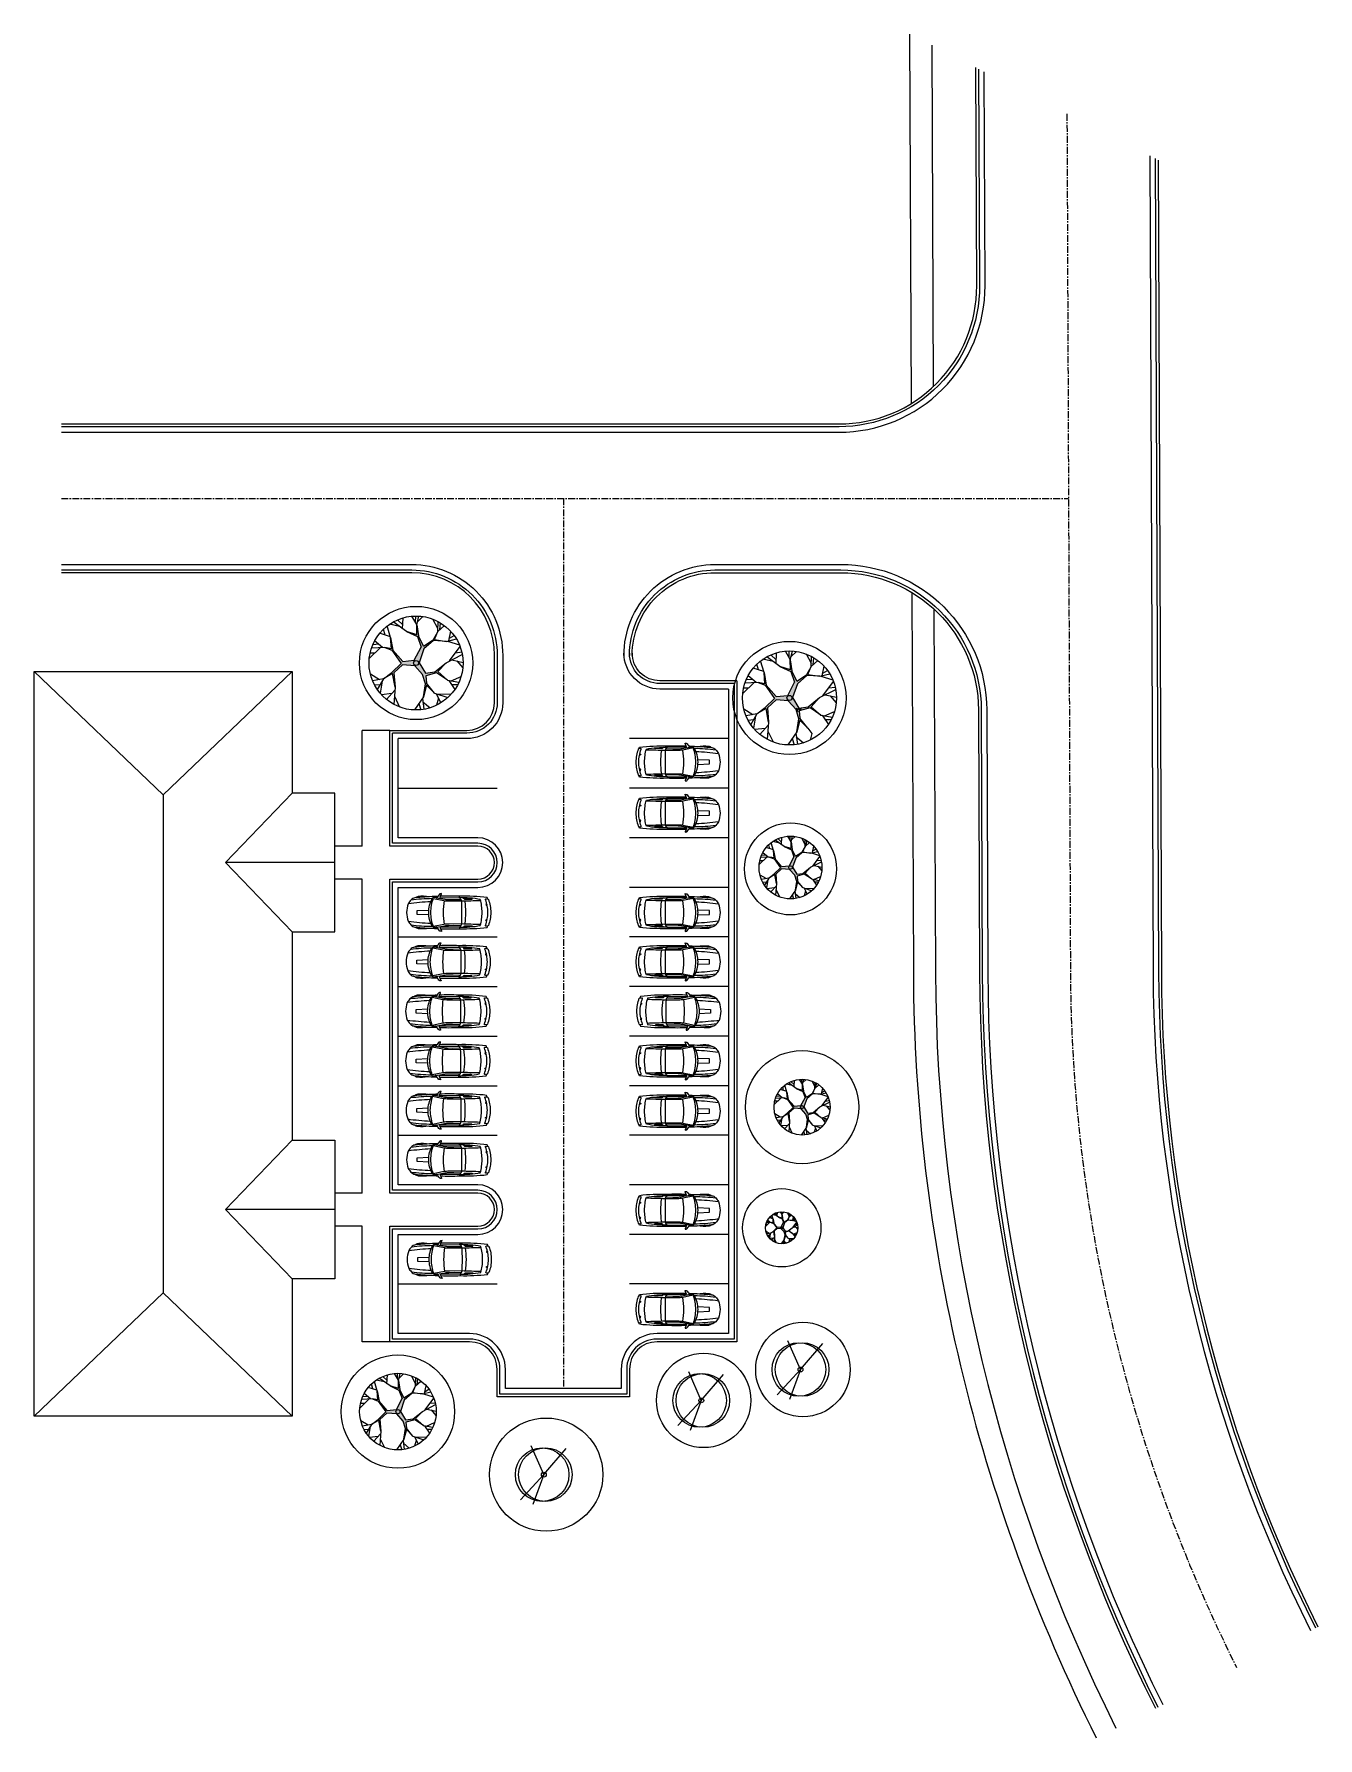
# Model space of a CAD drawing. Header units: feet. Extents: x 322 to 555, y 268 to 578.
import ezdxf

# ---------------------------------------------------------------- set-up
doc = ezdxf.new("R2010")
doc.units = ezdxf.units.FT
doc.header["$MEASUREMENT"] = 0
doc.linetypes.add('CENTER', pattern=[2, 1.25, -0.25, 0.25, -0.25])
for name, color, linetype in [('alt-tree', 7, 'Continuous'), ('p-bldg', 2, 'Continuous'), ('p-cg', 6, 'Continuous'), ('p-cl', 7, 'CENTER'), ('p-ep', 1, 'Continuous'), ('p-stripe', 7, 'Continuous'), ('p-trees', 3, 'Continuous'), ('p-walk', 6, 'Continuous')]:
    doc.layers.add(name, color=color, linetype=linetype)

# ---------------------------------------------------------------- blocks, each defined once
blk = doc.blocks.new('car')
for points in [[(-1.51, 2.56), (-1.56, 2.77), (-1.32, 3.36), (-1.28, 3.37), (-1.29, 3.43), (-1.48, 3.41, 0.209835), (-1.66, 3.31, 0.018922), (-2.11, 2.66, 2.522216)], [(-2.97, -2.51, -0.133686), (-3.63, 0, -0.133686), (-2.97, 2.51, 0.030848), (-6.84, 2.24, 0.059283), (-7.34, 1.58, 0.06592), (-7.64, 0, 0.06592), (-7.34, -1.58, 0.059283), (-6.84, -2.24, 0.030848), (-2.97, -2.51, 0.214937), (-2.56, -2.69), (-2.57, -2.89, 0.003343), (-1.94, -2.92)], [(-3.24, 1.95, 0.021273), (-7.34, 1.58)], [(-2.1, 2.68), (-2.21, 2.68, 0.031697), (-2.56, 2.69), (-2.57, 2.89, 0.019899), (-6.09, 2.65, 0.234921), (-6.84, 2.24)], [(-3.56, 2.85, 0.055015), (-5.52, 2.91, 0.100455), (-6.12, 2.65)], [(5.78, -2.19, -0.001739), (2.3, -2.09), (0.07, -2.1, 0.034291), (-0.87, -2.17), (-2.78, -2.56, -0.077013), (-3.23, 0, -0.077013), (-2.78, 2.56), (-0.87, 2.17, 0.034291), (0.07, 2.1), (2.3, 2.09, -0.001739), (5.78, 2.19)], [(-2.56, 2.69, 0.214937), (-2.97, 2.51)], [(-1.94, 2.92, 0.003343), (-2.57, 2.89)], [(-2.21, 2.68), (-0.67, 2.41, 0.02365), (-0.06, 2.34), (0.91, 2.33), (2.22, 2.38)], [(-1.54, 2.68), (1.92, 2.69), (1.96, 2.67, -0.219494), (2.3, 2.14, -0.008517), (2.33, 0, -0.008517), (2.3, -2.14, -0.219494), (1.96, -2.67), (1.92, -2.69), (-1.54, -2.68)], [(7.1, 2.4, 0.01214), (6.98, 2.71, 0.035412), (1.98, 2.94, 0.018203), (-1.49, 2.94)], [(-0.84, 2.17, 0.033447), (-1, 0, 0.033447), (-0.84, -2.17)], [(1.92, -2.69, 0.045054), (5.74, -2.37, 0.06692), (6.07, 0, 0.06692), (5.74, 2.37, 0.045054), (1.92, 2.69)], [(2.66, 2.68), (2.88, 2.46, 0.148691), (2.93, 2.43), (4.26, 2.44, 0.536975), (4.29, 2.48), (4.26, 2.52, 0.016396), (2.73, 2.61)], [(2.95, -2.11, 0.042807), (3.12, 0, 0.042807), (2.95, 2.11)], [(6.93, 1.52, -0.515579), (6.89, 1.44), (6.77, 1.44), (6.79, 1.3, -0.196129), (7.01, 1.18, 0.015598)], [(-7.34, -1.58, 0.021273), (-3.24, -1.95)], [(-6.84, -2.24, 0.234921), (-6.09, -2.65, 0.019899), (-2.57, -2.89)], [(-6.12, -2.65, 0.100455), (-5.52, -2.91, 0.055015), (-3.56, -2.85)], [(-2.56, -2.69, 0.031697), (-2.21, -2.68)], [(-2.1, -2.68), (-2.21, -2.68), (-0.67, -2.41, -0.02365), (-0.06, -2.34), (0.91, -2.33), (2.22, -2.38)], [(-1.51, -2.56), (-1.56, -2.77), (-1.32, -3.36), (-1.28, -3.37), (-1.29, -3.43), (-1.48, -3.41, -0.209835), (-1.66, -3.31, -0.018922), (-2.11, -2.66, -2.522216)], [(-1.49, -2.94, 0.018203), (1.98, -2.94)], [(1.96, -2.69), (1.98, -2.94, 0.035412), (6.98, -2.71, 0.01214), (7.1, -2.4)], [(2.66, -2.68), (2.88, -2.46, -0.148691), (2.93, -2.43), (4.26, -2.44, -0.536975), (4.29, -2.48), (4.26, -2.52, -0.016396), (2.73, -2.61)], [(6.93, -1.52, 0.515579), (6.89, -1.44), (6.77, -1.44), (6.79, -1.3, 0.196129), (7.01, -1.18, -0.015598)]]:
    blk.add_lwpolyline(points, format="xyb")
for points in [[(-3.61, -0.44), (-5.7, -0.34), (-5.7, 0), (-5.7, 0.34), (-3.61, 0.44)], [(1.96, 2.69), (1.98, 2.94)]]:
    blk.add_lwpolyline(points)
blk.add_lwpolyline([(7.64, 0, -0.086772), (7.22, -2.36, -0.26403), (7.16, -2.4), (6.81, -2.47, -0.586312), (6.68, -2.32, 0.088585), (7.12, 0, 0.088585), (6.68, 2.32, -0.586312), (6.81, 2.47), (7.16, 2.4, -0.26403), (7.22, 2.36, -0.086772)], format="xyb", close=True)
blk = doc.blocks.new('Ornamental Tree')
at = {"layer": 'alt-tree'}
for q in [(-0.234, 0.536), (0.418, 0.487), (-0.435, -0.471), (-0.204, -0.56)]:
    blk.add_line((0, 0), q, dxfattribs=at)
for centre, radius in [((-0.03, 0), 0.5), ((0.03, 0), 0.5), ((0, 0), 0.0453)]:
    blk.add_circle(centre, radius, dxfattribs=at)

msp = doc.modelspace()

# ---------------------------------------------------------------- hatches: boundary and pattern name
for points in [[(391.47, 462.88), (392.9, 461.27), (393.42, 459.62), (393.05, 457.26), (393.62, 459.37), (395.04, 457.92), (393.6, 459.69), (393.47, 461.04), (395.44, 461.58), (397.42, 460.28), (395.65, 461.81), (397.18, 463.44), (395.09, 461.76), (393.44, 461.54), (392.28, 463.44), (393.14, 465.94), (394.88, 467.46), (397.21, 467.31), (395.06, 467.65), (395.66, 469.11), (394.81, 467.59), (393.04, 466.43), (392.13, 468.29), (391.84, 470.33), (391.86, 468.51), (389.96, 469.09), (391.95, 468.19), (392.64, 466.27), (391.39, 463.87), (389.3, 463.65), (387.51, 465.7), (387.1, 467.99), (387.25, 465.98), (386.04, 466.22), (387.31, 465.73), (389.02, 463.29), (387.31, 461.64), (385.81, 460.48), (387.46, 461.45), (387.91, 459), (387.7, 461.6), (389.27, 463.05)], [(459.24, 456.53), (460.67, 454.92), (461.19, 453.26), (460.82, 450.91), (461.39, 453.01), (462.81, 451.57), (461.37, 453.34), (461.24, 454.69), (463.21, 455.22), (465.19, 453.93), (463.42, 455.45), (464.95, 457.09), (462.86, 455.41), (461.21, 455.19), (460.05, 457.09), (460.91, 459.58), (462.65, 461.1), (464.98, 460.96), (462.83, 461.3), (463.43, 462.75), (462.58, 461.23), (460.81, 460.08), (459.9, 461.94), (459.61, 463.97), (459.64, 462.16), (457.74, 462.73), (459.72, 461.84), (460.41, 459.91), (459.16, 457.51), (457.07, 457.29), (455.28, 459.34), (454.87, 461.64), (455.02, 459.62), (453.81, 459.86), (455.08, 459.38), (456.79, 456.94), (455.08, 455.29), (453.58, 454.13), (455.23, 455.1), (455.68, 452.65), (455.47, 455.25), (457.04, 456.69)], [(459.51, 425.92), (460.47, 424.85), (460.81, 423.74), (460.57, 422.17), (460.95, 423.57), (461.89, 422.61), (460.93, 423.79), (460.85, 424.69), (462.16, 425.05), (463.49, 424.18), (462.3, 425.2), (463.32, 426.29), (461.93, 425.17), (460.82, 425.03), (460.05, 426.3), (460.63, 427.96), (461.79, 428.98), (463.34, 428.88), (461.91, 429.11), (462.31, 430.08), (461.74, 429.06), (460.56, 428.29), (459.95, 429.53), (459.76, 430.89), (459.77, 429.68), (458.51, 430.07), (459.83, 429.47), (460.29, 428.18), (459.46, 426.58), (458.06, 426.43), (456.87, 427.8), (456.59, 429.33), (456.69, 427.99), (455.88, 428.15), (456.73, 427.82), (457.87, 426.19), (456.73, 425.09), (455.73, 424.32), (456.84, 424.96), (457.13, 423.33), (456.99, 425.06), (458.04, 426.03)], [(461.62, 382.45), (462.47, 381.49), (462.77, 380.51), (462.56, 379.1), (462.9, 380.36), (463.74, 379.5), (462.88, 380.55), (462.81, 381.36), (463.98, 381.67), (465.16, 380.9), (464.1, 381.81), (465.01, 382.78), (463.77, 381.78), (462.78, 381.65), (462.1, 382.78), (462.61, 384.27), (463.64, 385.17), (465.03, 385.09), (463.75, 385.29), (464.11, 386.15), (463.6, 385.25), (462.55, 384.56), (462.01, 385.67), (461.84, 386.88), (461.85, 385.8), (460.72, 386.14), (461.9, 385.61), (462.31, 384.46), (461.57, 383.04), (460.33, 382.9), (459.26, 384.12), (459.01, 385.49), (459.1, 384.29), (458.39, 384.43), (459.14, 384.14), (460.16, 382.69), (459.14, 381.71), (458.25, 381.02), (459.23, 381.6), (459.5, 380.14), (459.37, 381.69), (460.31, 382.55)], [(458, 360.68), (458.49, 360.13), (458.67, 359.56), (458.54, 358.75), (458.74, 359.47), (459.22, 358.98), (458.73, 359.59), (458.68, 360.05), (459.36, 360.23), (460.04, 359.79), (459.43, 360.31), (459.95, 360.87), (459.24, 360.29), (458.67, 360.22), (458.28, 360.87), (458.57, 361.72), (459.17, 362.24), (459.96, 362.19), (459.23, 362.31), (459.43, 362.81), (459.14, 362.29), (458.54, 361.89), (458.22, 362.53), (458.13, 363.23), (458.13, 362.6), (457.48, 362.8), (458.16, 362.49), (458.4, 361.84), (457.97, 361.01), (457.26, 360.94), (456.64, 361.64), (456.5, 362.43), (456.55, 361.74), (456.14, 361.82), (456.58, 361.65), (457.16, 360.82), (456.58, 360.25), (456.06, 359.86), (456.63, 360.19), (456.78, 359.35), (456.71, 360.24), (457.25, 360.73)], [(388.22, 327.07), (389.38, 325.76), (389.8, 324.41), (389.51, 322.49), (389.97, 324.21), (391.13, 323.03), (389.95, 324.47), (389.85, 325.58), (391.46, 326.01), (393.07, 324.95), (391.63, 326.2), (392.87, 327.53), (391.17, 326.16), (389.82, 325.98), (388.87, 327.53), (389.58, 329.56), (391, 330.8), (392.89, 330.68), (391.14, 330.96), (391.63, 332.14), (390.93, 330.91), (389.49, 329.97), (388.75, 331.48), (388.52, 333.14), (388.54, 331.66), (386.99, 332.13), (388.61, 331.4), (389.17, 329.83), (388.15, 327.88), (386.45, 327.7), (384.99, 329.36), (384.65, 331.24), (384.78, 329.59), (383.79, 329.79), (384.83, 329.39), (386.22, 327.41), (384.83, 326.06), (383.61, 325.12), (384.95, 325.91), (385.32, 323.91), (385.14, 326.03), (386.42, 327.21)]]:
    msp.add_hatch(color=256).paths.add_polyline_path(points)

# ---------------------------------------------------------------- linework, layer by layer
for p, q in [((386.09, 468.46), (385.8, 469.54)), ((397.41, 467.37), (399.59, 466.66)), ((397.76, 467.9), (398.62, 468.39)), ((385.28, 466.17), (383.22, 464.17)), ((384.25, 465.18), (383.37, 465.18)), ((384.95, 466.77), (383.84, 466.66)), ((391.39, 463.87), (392.64, 466.27)), ((393.14, 465.94), (392.28, 463.44)), ((397.78, 463.75), (399.7, 466.38)), ((398.87, 465.24), (400.01, 465.38)), ((385.06, 460.35), (383.43, 461.34)), ((391.47, 462.88), (389.27, 463.05)), ((389.3, 463.65), (391.39, 463.87)), ((392.9, 461.27), (391.47, 462.88)), ((392.28, 463.44), (393.44, 461.54)), ((398.07, 460.15), (399.89, 460.94)), ((399.09, 463.75), (400.2, 462.49)), ((453.86, 462.11), (453.58, 463.19)), ((465.18, 461.01), (467.36, 460.3)), ((465.54, 461.54), (466.4, 462.03)), ((385.17, 459.42), (384.21, 459.33)), ((385.57, 460.08), (385.19, 457.89)), ((387.3, 457.82), (385.41, 457.63)), ((395.65, 457.72), (398.16, 457.8)), ((398.15, 459.5), (399.31, 459.49)), ((453.05, 459.82), (450.99, 457.82)), ((452.02, 458.82), (451.14, 458.83)), ((452.72, 460.41), (451.61, 460.31)), ((459.16, 457.51), (460.41, 459.91)), ((460.91, 459.58), (460.05, 457.09)), ((465.55, 457.39), (467.47, 460.03)), ((466.64, 458.89), (467.78, 459.02)), ((387.78, 457.35), (388.73, 455.39)), ((392.2, 456.01), (392.55, 454.89)), ((392.95, 456.34), (394.26, 455.24)), ((395.79, 456.97), (395.44, 455.71)), ((452.83, 453.99), (451.2, 454.99)), ((459.24, 456.53), (457.04, 456.69)), ((457.07, 457.29), (459.16, 457.51)), ((460.67, 454.92), (459.24, 456.53)), ((460.05, 457.09), (461.21, 455.19)), ((460.83, 455.09), (461.69, 455.12)), ((466.86, 457.4), (467.97, 456.14)), ((452.94, 453.06), (451.98, 452.97)), ((453.34, 453.73), (452.96, 451.53)), ((465.84, 453.8), (467.66, 454.59)), ((465.92, 453.15), (467.08, 453.13)), ((455.08, 451.47), (453.18, 451.28)), ((455.55, 450.99), (456.5, 449.04)), ((459.97, 449.65), (460.32, 448.54)), ((460.72, 449.98), (462.03, 448.89)), ((462.81, 451.57), (463.56, 450.61)), ((463.56, 450.61), (463.21, 449.35)), ((455.92, 429.65), (455.73, 430.37)), ((455.37, 428.12), (454, 426.78)), ((454.69, 427.45), (454.1, 427.46)), ((455.16, 428.52), (454.41, 428.45)), ((459.46, 426.58), (460.29, 428.18)), ((460.63, 427.96), (460.05, 426.3)), ((463.48, 428.92), (464.94, 428.44)), ((463.72, 429.27), (464.29, 429.6)), ((463.72, 426.5), (465.01, 428.26)), ((464.45, 427.5), (465.22, 427.59)), ((455.23, 424.23), (454.14, 424.89)), ((455.57, 424.05), (455.31, 422.58)), ((459.51, 425.92), (458.04, 426.03)), ((458.06, 426.43), (459.46, 426.58)), ((460.47, 424.85), (459.51, 425.92)), ((460.05, 426.3), (460.82, 425.03)), ((463.92, 424.1), (465.13, 424.63)), ((464.6, 426.5), (465.34, 425.66)), ((455.31, 423.61), (454.66, 423.55)), ((456.73, 422.54), (455.46, 422.41)), ((457.05, 422.22), (457.68, 420.92)), ((460, 421.33), (460.23, 420.58)), ((460.5, 421.55), (461.38, 420.82)), ((462.4, 421.97), (462.16, 421.13)), ((462.3, 422.47), (463.98, 422.53)), ((463.97, 423.66), (464.75, 423.65)), ((457.93, 384.41), (456.71, 383.22)), ((457.32, 383.81), (456.8, 383.82)), ((457.74, 384.76), (457.07, 384.7)), ((458.42, 385.77), (458.25, 386.41)), ((461.57, 383.04), (462.31, 384.46)), ((462.61, 384.27), (462.1, 382.78)), ((465.15, 385.12), (466.45, 384.7)), ((465.36, 385.43), (465.87, 385.72)), ((465.37, 382.96), (466.51, 384.53)), ((466.02, 383.85), (466.7, 383.93)), ((457.8, 380.94), (456.83, 381.53)), ((458.11, 380.78), (457.88, 379.48)), ((461.62, 382.45), (460.31, 382.55)), ((460.33, 382.9), (461.57, 383.04)), ((462.47, 381.49), (461.62, 382.45)), ((462.1, 382.78), (462.78, 381.65)), ((465.54, 380.83), (466.62, 381.3)), ((466.15, 382.97), (466.81, 382.22)), ((457.87, 380.39), (457.29, 380.34)), ((459.14, 379.44), (458.01, 379.33)), ((459.42, 379.16), (459.98, 377.99)), ((462.05, 378.36), (462.26, 377.7)), ((462.5, 378.55), (463.28, 377.9)), ((464.19, 378.93), (463.98, 378.18)), ((464.1, 379.38), (465.6, 379.43)), ((465.59, 380.44), (466.28, 380.43)), ((455.77, 362.01), (455.39, 361.97)), ((456.16, 362.59), (456.06, 362.96)), ((460.03, 362.21), (460.78, 361.97)), ((460.15, 362.39), (460.45, 362.56)), ((455.88, 361.8), (455.17, 361.12)), ((455.53, 361.46), (455.23, 361.47)), ((455.8, 359.81), (455.25, 360.15)), ((455.84, 359.49), (455.51, 359.46)), ((455.98, 359.72), (455.85, 358.97)), ((456.57, 358.95), (455.92, 358.88)), ((458, 360.68), (457.25, 360.73)), ((457.26, 360.94), (457.97, 361.01)), ((457.97, 361.01), (458.4, 361.84)), ((458.49, 360.13), (458, 360.68)), ((458.57, 361.72), (458.28, 360.87)), ((458.28, 360.87), (458.67, 360.22)), ((459.43, 358.91), (460.29, 358.94)), ((460.16, 360.97), (460.82, 361.88)), ((460.26, 359.74), (460.88, 360.01)), ((460.29, 359.52), (460.68, 359.51)), ((460.53, 361.48), (460.92, 361.53)), ((460.61, 360.98), (460.99, 360.54)), ((456.74, 358.78), (457.06, 358.11)), ((458.25, 358.32), (458.37, 357.94)), ((458.51, 358.44), (458.96, 358.06)), ((459.48, 358.65), (459.36, 358.22)), ((383.84, 331.62), (383.6, 332.5)), ((393.35, 331.16), (394.05, 331.56)), ((383.17, 329.75), (381.49, 328.12)), ((382.34, 328.94), (381.62, 328.95)), ((382.91, 330.24), (382, 330.15)), ((386.45, 327.7), (388.15, 327.88)), ((388.15, 327.88), (389.17, 329.83)), ((389.58, 329.56), (388.87, 327.53)), ((393.06, 330.73), (394.84, 330.15)), ((393.36, 327.78), (394.92, 329.93)), ((394.24, 328.99), (395.18, 329.1)), ((382.99, 325.01), (381.67, 325.82)), ((383.41, 324.79), (383.1, 323)), ((388.22, 327.07), (386.42, 327.21)), ((389.38, 325.76), (388.22, 327.07)), ((388.87, 327.53), (389.82, 325.98)), ((393.6, 324.85), (395.08, 325.49)), ((394.43, 327.78), (395.33, 326.75)), ((383.09, 324.25), (382.3, 324.18)), ((384.82, 322.95), (383.28, 322.79)), ((385.21, 322.56), (385.98, 320.97)), ((389.42, 321.74), (390.49, 320.85)), ((391.74, 322.25), (391.45, 321.23)), ((391.62, 322.86), (393.67, 322.93)), ((393.66, 324.32), (394.61, 324.3)), ((388.81, 321.47), (389.1, 320.56))]:
    msp.add_line(p, q)
for points in [[(388.73, 470), (386.88, 470.42)], [(389.96, 469.09), (387.58, 470.85)], [(389.31, 470.28), (388.33, 471.22)], [(389.27, 469.6), (389.38, 471.59)], [(391.85, 470.36), (390.97, 471.88)], [(391.63, 470.74), (391.65, 471.92)], [(391.84, 470.33), (392.24, 471.9)], [(391.86, 468.51), (391.84, 470.33), (392.13, 468.29)], [(391.98, 470.87), (392.97, 471.82)], [(395.68, 469.62), (394.78, 471.35)], [(395.66, 469.11), (395.71, 470.92)], [(395.66, 469.11), (396.85, 470.2)], [(396.02, 469.43), (396.14, 470.68)], [(385.64, 466.19), (384.19, 467.41)], [(387.05, 468.16), (385.1, 468.78)], [(387.1, 467.99), (386.47, 470.11)], [(387.25, 465.98), (387.1, 467.99), (387.51, 465.7)], [(391.86, 468.51), (389.96, 469.09), (391.95, 468.19)], [(391.95, 468.19), (392.64, 466.27)], [(393.04, 466.43), (392.13, 468.29)], [(393.04, 466.43), (394.81, 467.59)], [(394.88, 467.46), (393.14, 465.94)], [(395.06, 467.65), (395.66, 469.11), (394.81, 467.59)], [(395.06, 467.65), (397.21, 467.31), (394.88, 467.46)], [(397.21, 467.31), (399.03, 467.78)], [(397.67, 467.43), (398.01, 469.14)], [(386.04, 466.22), (383.61, 466.07)], [(387.25, 465.98), (386.04, 466.22), (387.31, 465.73)], [(387.31, 465.73), (389.02, 463.29)], [(389.3, 463.65), (387.51, 465.7)], [(397.18, 463.44), (400.1, 464.94)], [(456.5, 463.65), (454.65, 464.06)], [(457.74, 462.73), (455.35, 464.49)], [(457.08, 463.93), (456.1, 464.86)], [(457.04, 463.25), (457.15, 465.24)], [(459.62, 464.01), (458.74, 465.53)], [(459.4, 464.39), (459.42, 465.56)], [(459.61, 463.97), (460.01, 465.55)], [(459.64, 462.16), (459.61, 463.97), (459.9, 461.94)], [(459.75, 464.51), (460.74, 465.47)], [(463.45, 463.27), (462.55, 464.99)], [(463.43, 462.75), (463.48, 464.57)], [(463.79, 463.08), (463.91, 464.33)], [(387.7, 461.6), (387.91, 459), (387.46, 461.45), (385.81, 460.48), (387.31, 461.64)], [(387.31, 461.64), (389.02, 463.29)], [(389.27, 463.05), (387.7, 461.6)], [(393.42, 459.62), (392.9, 461.27)], [(393.44, 461.54), (395.09, 461.76)], [(395.44, 461.58), (393.47, 461.04)], [(393.47, 461.04), (393.6, 459.69)], [(395.09, 461.76), (397.18, 463.44), (395.65, 461.81), (397.42, 460.28), (395.44, 461.58)], [(398.18, 463.95), (400.24, 463.5)], [(453.41, 459.84), (451.96, 461.05)], [(454.82, 461.81), (452.87, 462.42)], [(454.87, 461.64), (454.24, 463.76)], [(455.02, 459.62), (454.87, 461.64), (455.28, 459.34)], [(459.64, 462.16), (457.74, 462.73), (459.72, 461.84)], [(459.72, 461.84), (460.41, 459.91)], [(460.81, 460.08), (459.9, 461.94)], [(460.81, 460.08), (462.58, 461.23)], [(462.65, 461.1), (460.91, 459.58)], [(462.83, 461.3), (463.43, 462.75), (462.58, 461.23)], [(462.83, 461.3), (464.98, 460.96), (462.65, 461.1)], [(463.43, 462.75), (464.62, 463.85)], [(464.98, 460.96), (466.8, 461.43)], [(465.44, 461.08), (465.78, 462.79)], [(385.81, 460.48), (383.83, 460.12)], [(385.81, 460.48), (384.67, 458.57)], [(387.87, 458.43), (386.33, 456.76)], [(387.91, 459), (387.67, 455.87)], [(393.62, 459.37), (393.05, 457.26), (393.42, 459.62)], [(393.62, 459.37), (395.04, 457.92), (393.6, 459.69)], [(395.04, 457.92), (397.48, 457.09)], [(395.38, 457.81), (396.21, 456.13)], [(397.42, 460.28), (399.49, 459.88)], [(397.66, 460.23), (398.77, 458.59)], [(453.81, 459.86), (451.38, 459.72)], [(455.02, 459.62), (453.81, 459.86), (455.08, 459.38)], [(455.08, 459.38), (456.79, 456.94)], [(457.07, 457.29), (455.28, 459.34)], [(464.95, 457.09), (467.87, 458.59)], [(393.05, 457.26), (391.43, 454.86)], [(392.86, 456.98), (393.14, 454.97)], [(455.47, 455.25), (455.68, 452.65), (455.23, 455.1), (453.58, 454.13), (455.08, 455.29)], [(455.08, 455.29), (456.79, 456.94)], [(457.04, 456.69), (455.47, 455.25)], [(460.62, 455.16), (461.46, 454.88)], [(461.19, 453.26), (460.67, 454.92)], [(460.74, 455.12), (461.02, 454.55)], [(461.21, 455.19), (462.86, 455.41)], [(463.21, 455.22), (461.24, 454.69)], [(461.24, 454.69), (461.37, 453.34)], [(462.86, 455.41), (464.95, 457.09), (463.42, 455.45), (465.19, 453.93), (463.21, 455.22)], [(465.95, 457.6), (468.02, 457.15)], [(453.58, 454.13), (451.6, 453.77)], [(453.58, 454.13), (452.44, 452.21)], [(455.64, 452.08), (454.1, 450.41)], [(455.68, 452.65), (455.44, 449.52)], [(461.39, 453.01), (460.82, 450.91), (461.19, 453.26)], [(461.39, 453.01), (462.81, 451.57), (461.37, 453.34)], [(465.19, 453.93), (467.26, 453.53)], [(465.43, 453.88), (466.54, 452.23)], [(460.82, 450.91), (459.2, 448.5)], [(460.63, 450.63), (460.91, 448.62)], [(456.59, 429.33), (456.17, 430.75)], [(457.68, 430.68), (456.45, 430.95)], [(458.51, 430.07), (456.91, 431.24)], [(458.06, 430.87), (457.41, 431.49)], [(458.04, 430.41), (458.11, 431.74)], [(459.77, 429.68), (458.51, 430.07), (459.83, 429.47)], [(459.76, 430.92), (459.17, 431.93)], [(459.62, 431.17), (459.63, 431.96)], [(459.76, 430.89), (460.02, 431.95)], [(459.77, 429.68), (459.76, 430.89), (459.95, 429.53)], [(459.85, 431.25), (460.52, 431.89)], [(462.32, 430.42), (461.72, 431.58)], [(461.91, 429.11), (462.31, 430.08), (461.74, 429.06)], [(462.31, 430.08), (462.34, 431.29)], [(462.31, 430.08), (463.1, 430.81)], [(462.55, 430.3), (462.63, 431.13)], [(463.65, 428.96), (463.88, 430.1)], [(455.88, 428.15), (454.26, 428.05)], [(455.62, 428.13), (454.65, 428.94)], [(456.56, 429.45), (455.26, 429.86)], [(456.69, 427.99), (455.88, 428.15), (456.73, 427.82)], [(456.69, 427.99), (456.59, 429.33), (456.87, 427.8)], [(456.73, 427.82), (457.87, 426.19)], [(458.06, 426.43), (456.87, 427.8)], [(459.83, 429.47), (460.29, 428.18)], [(460.56, 428.29), (459.95, 429.53)], [(460.56, 428.29), (461.74, 429.06)], [(461.79, 428.98), (460.63, 427.96)], [(461.91, 429.11), (463.34, 428.88), (461.79, 428.98)], [(463.32, 426.29), (465.28, 427.3)], [(463.34, 428.88), (464.56, 429.19)], [(455.73, 424.32), (454.41, 424.08)], [(455.73, 424.32), (454.97, 423.04)], [(456.99, 425.06), (457.13, 423.33), (456.84, 424.96), (455.73, 424.32), (456.73, 425.09)], [(456.73, 425.09), (457.87, 426.19)], [(458.04, 426.03), (456.99, 425.06)], [(460.81, 423.74), (460.47, 424.85)], [(460.82, 425.03), (461.93, 425.17)], [(462.16, 425.05), (460.85, 424.69)], [(460.85, 424.69), (460.93, 423.79)], [(460.95, 423.57), (461.89, 422.61), (460.93, 423.79)], [(461.93, 425.17), (463.32, 426.29), (462.3, 425.2), (463.49, 424.18), (462.16, 425.05)], [(463.49, 424.18), (464.87, 423.92)], [(463.64, 424.15), (464.39, 423.05)], [(463.99, 426.64), (465.37, 426.33)], [(457.1, 422.95), (456.08, 421.83)], [(457.13, 423.33), (456.97, 421.24)], [(460.57, 422.17), (459.48, 420.56)], [(460.44, 421.98), (460.62, 420.64)], [(460.95, 423.57), (460.57, 422.17), (460.81, 423.74)], [(461.89, 422.61), (463.52, 422.05)], [(462.12, 422.53), (462.67, 421.41)], [(459.01, 385.49), (458.64, 386.75)], [(459.98, 386.68), (458.89, 386.93)], [(460.72, 386.14), (459.3, 387.19)], [(460.33, 386.85), (459.75, 387.41)], [(460.31, 386.45), (460.37, 387.63)], [(461.84, 386.9), (461.32, 387.8)], [(461.71, 387.12), (461.72, 387.82)], [(461.84, 386.88), (462.07, 387.81)], [(461.85, 385.8), (461.84, 386.88), (462.01, 385.67)], [(461.92, 387.2), (462.51, 387.77)], [(464.12, 386.46), (463.58, 387.49)], [(464.11, 386.15), (464.14, 387.23)], [(464.11, 386.15), (464.81, 386.8)], [(464.32, 386.35), (464.39, 387.09)], [(458.39, 384.43), (456.94, 384.35)], [(458.15, 384.42), (457.28, 385.14)], [(458.98, 385.59), (457.83, 385.96)], [(459.1, 384.29), (458.39, 384.43), (459.14, 384.14)], [(459.1, 384.29), (459.01, 385.49), (459.26, 384.12)], [(459.14, 384.14), (460.16, 382.69)], [(460.33, 382.9), (459.26, 384.12)], [(461.85, 385.8), (460.72, 386.14), (461.9, 385.61)], [(461.9, 385.61), (462.31, 384.46)], [(462.55, 384.56), (462.01, 385.67)], [(462.55, 384.56), (463.6, 385.25)], [(463.64, 385.17), (462.61, 384.27)], [(463.75, 385.29), (464.11, 386.15), (463.6, 385.25)], [(463.75, 385.29), (465.03, 385.09), (463.64, 385.17)], [(465.01, 382.78), (466.75, 383.67)], [(465.03, 385.09), (466.11, 385.36)], [(465.31, 385.16), (465.51, 386.17)], [(458.25, 381.02), (457.07, 380.81)], [(458.25, 381.02), (457.57, 379.88)], [(459.37, 381.69), (459.5, 380.14), (459.23, 381.6), (458.25, 381.02), (459.14, 381.71)], [(459.14, 381.71), (460.16, 382.69)], [(460.31, 382.55), (459.37, 381.69)], [(462.77, 380.51), (462.47, 381.49)], [(462.9, 380.36), (462.56, 379.1), (462.77, 380.51)], [(462.78, 381.65), (463.77, 381.78)], [(463.98, 381.67), (462.81, 381.36)], [(462.81, 381.36), (462.88, 380.55)], [(462.9, 380.36), (463.74, 379.5), (462.88, 380.55)], [(463.77, 381.78), (465.01, 382.78), (464.1, 381.81), (465.16, 380.9), (463.98, 381.67)], [(465.16, 380.9), (466.39, 380.66)], [(465.3, 380.87), (465.96, 379.9)], [(465.61, 383.09), (466.84, 382.82)], [(459.47, 379.8), (458.56, 378.81)], [(459.5, 380.14), (459.35, 378.28)], [(462.56, 379.1), (461.59, 377.67)], [(462.44, 378.94), (462.61, 377.74)], [(463.74, 379.5), (465.19, 379.01)], [(463.94, 379.43), (464.43, 378.43)], [(456, 361.81), (455.51, 362.23)], [(456.48, 362.49), (455.82, 362.7)], [(456.5, 362.43), (456.29, 363.15)], [(457.06, 363.11), (456.43, 363.26)], [(456.55, 361.74), (456.5, 362.43), (456.64, 361.64)], [(457.48, 362.8), (456.67, 363.4)], [(457.26, 363.21), (456.92, 363.53)], [(457.25, 362.98), (457.28, 363.66)], [(458.13, 362.6), (457.48, 362.8), (458.16, 362.49)], [(458.13, 363.24), (457.83, 363.76)], [(458.05, 363.37), (458.06, 363.77)], [(458.13, 363.23), (458.26, 363.76)], [(458.13, 362.6), (458.13, 363.23), (458.22, 362.53)], [(458.16, 362.49), (458.4, 361.84)], [(458.17, 363.41), (458.51, 363.74)], [(458.54, 361.89), (458.22, 362.53)], [(458.54, 361.89), (459.14, 362.29)], [(459.17, 362.24), (458.57, 361.72)], [(459.44, 362.98), (459.13, 363.58)], [(459.23, 362.31), (459.43, 362.81), (459.14, 362.29)], [(459.23, 362.31), (459.96, 362.19), (459.17, 362.24)], [(459.43, 362.81), (459.45, 363.43)], [(459.43, 362.81), (459.84, 363.18)], [(459.56, 362.92), (459.6, 363.35)], [(459.96, 362.19), (460.59, 362.35)], [(460.12, 362.23), (460.24, 362.82)], [(456.14, 361.82), (455.31, 361.77)], [(456.06, 359.86), (455.38, 359.73)], [(456.06, 359.86), (455.67, 359.2)], [(456.71, 360.24), (456.78, 359.35), (456.63, 360.19), (456.06, 359.86), (456.58, 360.25)], [(456.55, 361.74), (456.14, 361.82), (456.58, 361.65)], [(456.77, 359.15), (456.24, 358.58)], [(456.58, 361.65), (457.16, 360.82)], [(456.58, 360.25), (457.16, 360.82)], [(457.26, 360.94), (456.64, 361.64)], [(456.78, 359.35), (456.7, 358.28)], [(457.25, 360.73), (456.71, 360.24)], [(458.67, 359.56), (458.49, 360.13)], [(458.74, 359.47), (458.54, 358.75), (458.67, 359.56)], [(458.67, 360.22), (459.24, 360.29)], [(459.36, 360.23), (458.68, 360.05)], [(458.68, 360.05), (458.73, 359.59)], [(458.74, 359.47), (459.22, 358.98), (458.73, 359.59)], [(459.22, 358.98), (460.06, 358.7)], [(459.24, 360.29), (459.95, 360.87), (459.43, 360.31), (460.04, 359.79), (459.36, 360.23)], [(459.34, 358.94), (459.62, 358.37)], [(459.95, 360.87), (460.95, 361.38)], [(460.04, 359.79), (460.75, 359.65)], [(460.12, 359.77), (460.5, 359.21)], [(460.3, 361.04), (461, 360.89)], [(458.54, 358.75), (457.98, 357.93)], [(458.48, 358.66), (458.57, 357.97)], [(386.42, 332.55), (386.51, 334.17)], [(388.53, 333.17), (387.81, 334.41)], [(388.35, 333.47), (388.36, 334.43)], [(388.52, 333.14), (388.84, 334.42)], [(388.63, 333.58), (389.44, 334.36)], [(384.61, 331.38), (383.03, 331.88)], [(384.65, 331.24), (384.14, 332.96)], [(385.98, 332.87), (384.48, 333.21)], [(384.78, 329.59), (384.65, 331.24), (384.99, 329.36)], [(386.99, 332.13), (385.04, 333.56)], [(386.45, 333.1), (385.66, 333.86)], [(388.54, 331.66), (386.99, 332.13), (388.61, 331.4)], [(388.54, 331.66), (388.52, 333.14), (388.75, 331.48)], [(388.61, 331.4), (389.17, 329.83)], [(389.49, 329.97), (388.75, 331.48)], [(391.64, 332.56), (390.91, 333.97)], [(391.14, 330.96), (391.63, 332.14), (390.93, 330.91)], [(391.63, 332.14), (391.67, 333.62)], [(391.63, 332.14), (392.6, 333.03)], [(391.92, 332.41), (392.02, 333.43)], [(392.89, 330.68), (394.37, 331.06)], [(393.27, 330.78), (393.55, 332.17)], [(383.79, 329.79), (381.82, 329.67)], [(383.47, 329.77), (382.28, 330.76)], [(384.78, 329.59), (383.79, 329.79), (384.83, 329.39)], [(384.83, 329.39), (386.22, 327.41)], [(386.45, 327.7), (384.99, 329.36)], [(389.49, 329.97), (390.93, 330.91)], [(391, 330.8), (389.58, 329.56)], [(391.14, 330.96), (392.89, 330.68), (391, 330.8)], [(392.87, 327.53), (395.25, 328.75)], [(393.68, 327.95), (395.37, 327.58)], [(383.61, 325.12), (381.99, 324.82)], [(383.61, 325.12), (382.68, 323.56)], [(385.14, 326.03), (385.32, 323.91), (384.95, 325.91), (383.61, 325.12), (384.83, 326.06)], [(384.83, 326.06), (386.22, 327.41)], [(386.42, 327.21), (385.14, 326.03)], [(389.8, 324.41), (389.38, 325.76)], [(389.82, 325.98), (391.17, 326.16)], [(391.46, 326.01), (389.85, 325.58)], [(389.85, 325.58), (389.95, 324.47)], [(391.17, 326.16), (392.87, 327.53), (391.63, 326.2), (393.07, 324.95), (391.46, 326.01)], [(393.07, 324.95), (394.75, 324.63)], [(393.26, 324.92), (394.17, 323.57)], [(385.28, 323.44), (384.03, 322.09)], [(385.32, 323.91), (385.12, 321.36)], [(389.51, 322.49), (388.18, 320.53)], [(389.35, 322.26), (389.57, 320.63)], [(389.97, 324.21), (389.51, 322.49), (389.8, 324.41)], [(389.97, 324.21), (391.13, 323.03), (389.95, 324.47)], [(391.13, 323.03), (393.11, 322.36)], [(391.4, 322.94), (392.08, 321.57)]]:
    msp.add_lwpolyline(points)
for centre, radius in [((391.71, 463.38), 8.53), ((459.48, 457.03), 8.53), ((391.71, 463.38), 0.459), ((459.48, 457.03), 0.459), ((459.67, 426.26), 5.7), ((459.67, 426.26), 0.306), ((461.76, 382.75), 5.08), ((461.76, 382.75), 0.273), ((458.08, 360.85), 2.92), ((458.08, 360.85), 0.157), ((388.42, 327.48), 6.95), ((388.42, 327.48), 0.374)]:
    msp.add_circle(centre, radius)
at = {"layer": 'p-bldg'}
for p, q in [((322.39, 326.63), (322.39, 461.85)), ((322.39, 461.85), (369.22, 461.85)), ((369.22, 461.85), (369.22, 439.74)), ((345.81, 439.44), (345.81, 349.04)), ((357.1, 427.15), (369.22, 439.74)), ((376.94, 439.74), (369.22, 439.74)), ((376.94, 414.57), (376.94, 439.74)), ((376.94, 427.15), (357.1, 427.15)), ((357.1, 427.15), (369.22, 414.57)), ((369.22, 414.57), (369.22, 376.74)), ((369.22, 414.57), (376.94, 414.57)), ((357.1, 364.15), (369.22, 376.74)), ((369.22, 376.74), (376.94, 376.74)), ((376.94, 376.74), (376.94, 351.57)), ((376.94, 364.15), (357.1, 364.15)), ((357.1, 364.15), (369.22, 351.57)), ((369.22, 351.57), (369.22, 326.63)), ((376.94, 351.57), (369.22, 351.57)), ((369.22, 326.63), (322.39, 326.63))]:
    msp.add_line(p, q, dxfattribs=at)
at = {"layer": 'p-bldg', "flags": 128}
for points in [[(345.81, 439.44), (322.39, 461.85)], [(345.81, 439.44), (369.22, 461.85)], [(345.81, 349.04), (322.39, 326.63)], [(345.81, 349.04), (369.22, 326.63)]]:
    msp.add_lwpolyline(points, dxfattribs=at)
at = {"layer": 'p-cg'}
for p, q in [((390.94, 479.77), (327.34, 479.77)), ((405.94, 456.15), (405.94, 464.77)), ((449.44, 459.65), (449.44, 340.65)), ((449.94, 460.15), (449.94, 340.15)), ((386.94, 430.15), (386.94, 451.15)), ((386.94, 451.15), (400.94, 451.15)), ((387.44, 430.65), (387.44, 450.65)), ((402.94, 430.15), (386.94, 430.15)), ((402.94, 430.65), (387.44, 430.65)), ((386.94, 367.15), (386.94, 424.15)), ((386.94, 424.15), (402.94, 424.15)), ((387.44, 367.65), (387.44, 423.65)), ((387.44, 423.65), (402.94, 423.65)), ((402.94, 367.15), (386.94, 367.15)), ((402.94, 367.65), (387.44, 367.65)), ((386.94, 340.15), (386.94, 361.15)), ((386.94, 361.15), (402.94, 361.15)), ((387.44, 340.65), (387.44, 360.65)), ((387.44, 360.65), (402.94, 360.65)), ((401.44, 340.65), (387.44, 340.65)), ((449.44, 340.65), (435.44, 340.65)), ((401.44, 340.15), (386.94, 340.15)), ((449.94, 340.15), (435.44, 340.15)), ((406.44, 330.15), (406.44, 335.15)), ((406.94, 330.65), (406.94, 335.15)), ((429.94, 335.15), (429.94, 330.65)), ((430.44, 335.15), (430.44, 330.15)), ((430.44, 330.15), (406.44, 330.15)), ((429.94, 330.65), (406.94, 330.65))]:
    msp.add_line(p, q, dxfattribs=at)
at = {"layer": 'p-cg', "flags": 128}
for points in [[(327.34, 506.77), (468.47, 506.77, 0.415391), (493.47, 531.87), (493.31, 571.46)], [(493.81, 571.2), (493.97, 531.88, -0.415391), (468.47, 506.27), (327.34, 506.27)], [(525.88, 554.95), (526.47, 407.37, 0.115755), (554.94, 288.2, 0.115755)], [(526.38, 554.69), (526.97, 407.37, 0.115755), (555.39, 288.42, 0.115755)], [(327.34, 480.27), (390.94, 480.27, -0.414214), (406.44, 464.77), (406.44, 456.15, -0.414214), (400.94, 450.65), (387.44, 450.65)], [(449.44, 459.65), (435.94, 459.65, -0.414214), (430.44, 465.15), (430.44, 464.77, -0.414214), (445.94, 480.27), (468.78, 480.27, -0.413037), (494.28, 454.88), (494.47, 407.24, 0.115755), (526.34, 273.85)], [(449.94, 460.15), (435.94, 460.15, -0.414214), (430.94, 465.15), (430.94, 464.77, -0.414214), (445.94, 479.77), (468.78, 479.77, -0.413037), (493.78, 454.87), (493.97, 407.24, 0.115755), (525.89, 273.62)]]:
    msp.add_lwpolyline(points, format="xyb", dxfattribs=at)
at = {"layer": 'p-cg'}
for centre, radius, start, end in [((390.94, 464.77), 15, 0, 90), ((400.94, 456.15), 5, 270, 0), ((402.94, 427.15), 3.5, 270, 90), ((402.94, 427.15), 3, 270, 90), ((402.94, 364.15), 3.5, 270, 90), ((402.94, 364.15), 3, 270, 90), ((401.44, 335.15), 5.5, 0, 90), ((435.44, 335.15), 5.5, 90, 180), ((401.44, 335.15), 5, 0, 90), ((435.44, 335.15), 5, 90, 180)]:
    msp.add_arc(centre, radius, start, end, dxfattribs=at)
at = {"layer": 'p-cl', "flags": 128}
msp.add_lwpolyline([(509.84, 563.07), (510.47, 407.3, 0.115755), (540.64, 281.02)], format="xyb", dxfattribs=at)
for points in [[(327.34, 493.27), (510.12, 493.27)], [(418.44, 493.27), (418.44, 331.65)]]:
    msp.add_lwpolyline(points, dxfattribs=at)
at = {"layer": 'p-ep'}
for p, q in [((448.44, 458.65), (448.44, 341.65)), ((388.44, 431.65), (388.44, 449.65)), ((402.94, 431.65), (388.44, 431.65)), ((388.44, 368.65), (388.44, 422.65)), ((388.44, 422.65), (402.94, 422.65)), ((402.94, 368.65), (388.44, 368.65)), ((388.44, 341.65), (388.44, 359.65)), ((388.44, 359.65), (402.94, 359.65)), ((401.44, 341.65), (388.44, 341.65)), ((448.44, 341.65), (435.44, 341.65)), ((407.94, 331.65), (407.94, 335.15)), ((428.94, 335.15), (428.94, 331.65)), ((428.94, 331.65), (407.94, 331.65))]:
    msp.add_line(p, q, dxfattribs=at)
at = {"layer": 'p-ep', "flags": 128}
for points in [[(327.34, 505.27), (468.47, 505.27, 0.415391), (494.97, 531.88), (494.81, 570.69)], [(524.87, 555.45), (525.47, 407.36, 0.115755), (554.05, 287.75, 0.115755)], [(327.34, 481.27), (390.94, 481.27, -0.414214), (407.44, 464.77), (407.44, 456.15, -0.414214), (400.94, 449.65), (388.44, 449.65)], [(448.44, 458.65), (435.94, 458.65, -0.414214), (429.44, 465.15), (429.44, 464.77, -0.414214), (445.94, 481.27), (468.78, 481.27, -0.413037), (495.28, 454.88), (495.47, 407.24, 0.115755), (527.23, 274.3)]]:
    msp.add_lwpolyline(points, format="xyb", dxfattribs=at)
at = {"layer": 'p-ep'}
for centre, radius, start, end in [((402.94, 427.15), 4.5, 270, 90), ((402.94, 364.15), 4.5, 270, 90), ((401.44, 335.15), 6.5, 0, 90), ((435.44, 335.15), 6.5, 90, 180)]:
    msp.add_arc(centre, radius, start, end, dxfattribs=at)
at = {"layer": 'p-stripe', "flags": 128}
for points in [[(448.44, 449.65), (430.44, 449.65)], [(388.44, 440.65), (406.44, 440.65)], [(448.44, 440.65), (430.44, 440.65)], [(448.44, 431.65), (430.44, 431.65)], [(448.44, 422.65), (430.44, 422.65)], [(388.44, 413.65), (406.44, 413.65)], [(448.44, 413.65), (430.44, 413.65)], [(388.44, 404.65), (406.44, 404.65)], [(448.44, 404.65), (430.44, 404.65)], [(388.44, 395.65), (406.44, 395.65)], [(448.44, 395.65), (430.44, 395.65)], [(388.44, 386.65), (406.44, 386.65)], [(448.44, 386.65), (430.44, 386.65)], [(388.44, 377.65), (406.44, 377.65)], [(448.44, 377.65), (430.44, 377.65)], [(448.44, 368.65), (430.44, 368.65)], [(448.44, 359.65), (430.44, 359.65)], [(388.44, 350.65), (406.44, 350.65)], [(448.44, 350.65), (430.44, 350.65)]]:
    msp.add_lwpolyline(points, dxfattribs=at)
at = {"layer": 'p-trees'}
for centre, radius in [((391.71, 463.38), 10.28), ((459.48, 457.03), 10.28), ((459.67, 426), 8.35), ((461.76, 382.75), 10.28), ((458.08, 360.85), 7.11), ((461.92, 335.12), 8.57), ((388.42, 327.48), 10.28), ((443.91, 329.51), 8.57), ((415.33, 316.04), 10.28)]:
    msp.add_circle(centre, radius, dxfattribs=at)
at = {"layer": 'p-walk'}
msp.add_line((386.94, 451.15), (381.94, 451.15), dxfattribs=at)
at = {"layer": 'p-walk', "flags": 128}
for points in [[(481.29, 577.55), (481.56, 510.47)], [(485.29, 575.52), (485.54, 513.51)], [(381.94, 430.15), (381.94, 451.15)], [(381.94, 430.15), (376.94, 430.15)], [(381.94, 424.15), (376.94, 424.15)], [(381.94, 367.15), (381.94, 424.15)], [(381.94, 367.15), (376.94, 367.15)], [(381.94, 361.15), (376.94, 361.15)], [(386.94, 340.15), (381.94, 340.15), (381.94, 361.15)]]:
    msp.add_lwpolyline(points, dxfattribs=at)
for points in [[(481.69, 476.18), (481.97, 407.19, 0.115755), (515.16, 268.24)], [(485.71, 473.17), (485.97, 407.21, 0.115755), (518.74, 270.04)]]:
    msp.add_lwpolyline(points, format="xyb", dxfattribs=at)

# ---------------------------------------------------------------- block references
at = {"xscale": -1}
for p in [(439.25, 445.39), (439.25, 436.12), (439.25, 418.09), (439.25, 409.13), (439.25, 391.16), (439.25, 382.02), (439.25, 364.03), (439.25, 346.04)]:
    msp.add_blockref('car', p, dxfattribs=at)
for p in [(397.63, 418.09), (397.53, 409.12), (397.44, 400.15), (397.44, 391.15), (397.53, 382.18), (397.63, 373.21), (397.72, 355.1)]:
    msp.add_blockref('car', p)
at = {"rotation": 180}
msp.add_blockref('car', (439.44, 400.15), dxfattribs=at)
at = {"xscale": 9.725705925911404, "yscale": 9.725705925911404, "zscale": 9.725705925911404}
for p in [(461.48, 335.12), (443.47, 329.51), (414.89, 316.04)]:
    msp.add_blockref('Ornamental Tree', p, dxfattribs=at)

doc.saveas('drawing.dxf')
